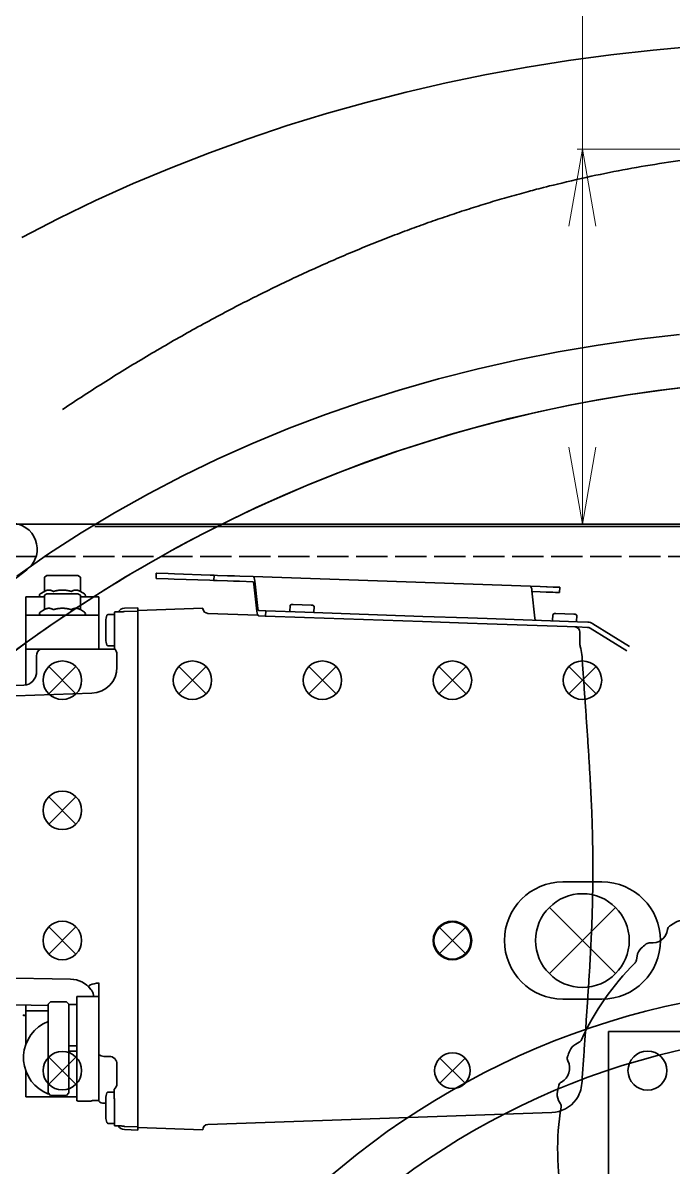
# Model space of a CAD drawing. Header units: millimetres. Extents: x 120 to 10915, y 515 to 8014.
# Drawn here: x 7934.8 to 8184.9, y 4922.9 to 5362.6 of the extents above; entities that cross this region are included whole.
import ezdxf

# ---------------------------------------------------------------- set-up
doc = ezdxf.new("R2010")
doc.units = ezdxf.units.MM
doc.linetypes.add('DASHED', pattern=[15, 12, -3])
doc.layers.get('0').update_dxf_attribs({"lineweight": 13})
for name, color, linetype, lineweight in [('201_Dimensions', 7, 'Continuous', 13), ('203_Chassis_left_side_view', 7, 'Continuous', 13), ('204_Chassis_mid_side_view', 7, 'Continuous', 13), ('211_Frame_holes_left_side_view', 7, 'Continuous', 13), ('212_Frame_holes_right_side_view', 7, 'Continuous', 13)]:
    doc.layers.add(name, color=color, linetype=linetype, lineweight=lineweight)

# ---------------------------------------------------------------- blocks, each defined once
blk = doc.blocks.new('2854281')
at = {"layer": '203_Chassis_left_side_view', "color": 3, "lineweight": 35}
for radius in [302.37, 284.75]:
    blk.add_circle((8250, 790), radius, dxfattribs=at)
for start, end in [(292.2753, 247.7247), (64.0601, 115.9399)]:
    blk.add_arc((8250, 790), 536, start, end, dxfattribs=at)
at = {"layer": '203_Chassis_left_side_view', "color": 3, "linetype": 'DASHED', "lineweight": 35}
blk.add_arc((8250, 790), 536, 115.9399, 161.2829, dxfattribs=at)
blk = doc.blocks.new('2906645')
at = {"layer": '203_Chassis_left_side_view', "color": 3, "lineweight": 35}
for p, q in [((8226.933147, 1130.045889), (8227.9829, 1131.136726)), ((8250.549091, 1131.569844), (8251.639929, 1130.520091)), ((8250.549091, 1131.569844), (8251.639929, 1130.520091)), ((8189.001743, 1117.638495), (8190.501279, 1117.43041)), ((8189.001743, 1117.638495), (8190.501279, 1117.43041)), ((8288.529093, 1119.312018), (8290.01954, 1119.577491)), ((8170.791841, 1102.52444), (8170.999926, 1104.023975)), ((8308.530518, 1106.663768), (8308.795991, 1105.173322)), ((8308.530518, 1106.663768), (8308.795991, 1105.173322)), ((8332.051933, 1074.422833), (8333.413769, 1073.761539)), ((8147.397656, 1070.191067), (8148.733114, 1070.90413)), ((8147.397656, 1070.191067), (8148.733114, 1070.90413)), ((8340.798914, 1052.433618), (8340.13762, 1051.071782)), ((8340.798914, 1052.433618), (8340.13762, 1051.071782)), ((8141.549414, 1047.260011), (8140.836351, 1048.595469)), ((8340.877289, 1012.524613), (8341.590335, 1011.189146)), ((8141.628304, 1007.351007), (8142.289581, 1008.712852)), ((8141.628304, 1007.351007), (8142.289581, 1008.712852)), ((8335.02875, 989.593633), (8333.693283, 988.880587)), ((8335.02875, 989.593633), (8333.693283, 988.880587)), ((8150.37557, 985.361906), (8149.013725, 986.023182)), ((8173.895417, 953.123014), (8173.629963, 954.613464)), ((8173.895417, 953.123014), (8173.629963, 954.613464)), ((8311.634148, 957.260563), (8311.426043, 955.76103)), ((8293.42405, 942.146742), (8291.924517, 942.354847)), ((8293.42405, 942.146742), (8291.924517, 942.354847)), ((8193.896679, 940.474506), (8192.406229, 940.209052)), ((8231.876522, 928.216189), (8230.785698, 929.265956)), ((8231.876522, 928.216189), (8230.785698, 929.265956)), ((8255.492486, 929.739839), (8254.442719, 928.649015))]:
    blk.add_line(p, q, dxfattribs=at)
for centre, radius, start, end in [((8225.492056, 1131.432704), 2, 278.801129, 316.099554), ((8231.585629, 1127.669689), 5, 95.623563, 136.099554), ((8231.585629, 1127.669689), 5, 95.623563, 136.099554), ((8241.213352, 1029.892548), 103.25, 94.301652, 95.623558), ((8241.213352, 1029.892548), 103.25, 94.301652, 95.623558), ((8233.61884, 1130.857308), 2, 91.099554, 94.301652), ((8233.618844, 1130.857323), 2, 91.099554, 94.301652), ((8233.618844, 1130.857323), 2, 46.111967, 91.099554), ((8239.164855, 1136.622891), 6, 226.111967, 316.087142), ((8239.164855, 1136.622891), 6, 226.111967, 316.087142), ((8244.928019, 1131.074383), 2, 91.099554, 136.087142), ((8244.928015, 1131.074368), 2, 87.897457, 91.099554), ((8244.928019, 1131.074383), 2, 87.897457, 91.099554), ((8241.213352, 1029.892548), 103.25, 86.575551, 87.897457), ((8241.213352, 1029.892548), 103.25, 86.575551, 87.897457), ((8247.082054, 1127.967115), 5, 46.099554, 86.575551), ((8247.082054, 1127.967115), 5, 46.099554, 86.575551), ((8253.026743, 1131.961183), 2, 226.099554, 263.39798), ((8253.026743, 1131.961183), 2, 226.099554, 263.39798), ((8241.213352, 1029.892548), 100.75, 62.801129, 83.39798), ((8241.213352, 1029.892548), 100.75, 62.801129, 83.39798), ((8241.213613, 1029.89256), 100.75, 98.801277, 119.398128), ((8241.213613, 1029.89256), 100.75, 98.801277, 119.398128), ((8241.213613, 1029.89256), 103.25, 122.575699, 123.897605), ((8241.213613, 1029.89256), 103.25, 122.575699, 123.897605), ((8188.314495, 1112.685952), 5, 82.099702, 122.575699), ((8188.314495, 1112.685952), 5, 82.099702, 122.575699), ((8190.776178, 1119.411427), 2, 262.099702, 299.398128), ((8190.776178, 1119.411427), 2, 262.099702, 299.398128), ((8288.17838, 1121.281028), 2, 242.800981, 280.099406), ((8290.896322, 1114.654966), 5, 59.623414, 100.099406), ((8290.896322, 1114.654966), 5, 59.623414, 100.099406), ((8241.213133, 1029.892691), 103.25, 58.301504, 59.62341), ((8241.213133, 1029.892691), 103.25, 58.301504, 59.62341), ((8294.414864, 1116.038703), 2, 55.099406, 58.301504), ((8294.414876, 1116.038713), 2, 55.099406, 58.301504), ((8294.414876, 1116.038713), 2, 10.111819, 55.099406), ((8176.821603, 1115.034979), 6, 262.112115, 352.08729), ((8176.821603, 1115.034979), 6, 262.112115, 352.08729), ((8184.745435, 1113.933664), 2, 127.099702, 172.08729), ((8184.745435, 1113.933664), 2, 123.897605, 127.099702), ((8184.74544, 1113.93365), 2, 123.897605, 127.099702), ((8302.290612, 1117.443271), 6, 190.111819, 280.086994), ((8302.290612, 1117.443271), 6, 190.111819, 280.086994), ((8241.213613, 1029.89256), 103.25, 130.3018, 131.623706), ((8241.213613, 1029.89256), 103.25, 130.3018, 131.623706), ((8175.723722, 1107.110671), 2, 127.099702, 130.3018), ((8175.723728, 1107.110656), 2, 127.099702, 130.3018), ((8175.723722, 1107.110671), 2, 82.112115, 127.099702), ((8303.691758, 1109.566927), 2, 55.099406, 100.086994), ((8303.691746, 1109.566918), 2, 51.897309, 55.099406), ((8303.691758, 1109.566927), 2, 51.897309, 55.099406), ((8241.213133, 1029.892691), 103.25, 50.575403, 51.897309), ((8241.213133, 1029.892691), 103.25, 50.575403, 51.897309), ((8303.607993, 1105.786985), 5, 10.099406, 50.575403), ((8303.607993, 1105.786985), 5, 10.099406, 50.575403), ((8175.95247, 1103.336727), 5, 131.623711, 172.099702), ((8175.95247, 1103.336727), 5, 131.623711, 172.099702), ((8310.765001, 1105.524035), 2, 190.099406, 227.397831), ((8310.765001, 1105.524035), 2, 190.099406, 227.397831), ((8241.213133, 1029.892691), 100.75, 26.800981, 47.397831), ((8241.213133, 1029.892691), 100.75, 26.800981, 47.397831), ((8241.213818, 1029.892724), 100.75, 134.801425, 155.398276), ((8241.213818, 1029.892724), 100.75, 134.801425, 155.398276), ((8168.810823, 1102.799339), 2, 314.801277, 352.099702), ((8332.92556, 1076.221937), 2, 206.800833, 244.099258), ((8331.229702, 1069.263778), 5, 23.623266, 64.099258), ((8331.229702, 1069.263778), 5, 23.623266, 64.099258), ((8149.752704, 1065.780426), 5, 118.099851, 158.575847), ((8149.752704, 1065.780426), 5, 118.099851, 158.575847), ((8147.791095, 1072.668387), 2, 298.099851, 335.398276), ((8147.791095, 1072.668387), 2, 298.099851, 335.398276), ((8241.21304, 1029.892936), 103.25, 22.301356, 23.623262), ((8241.21304, 1029.892936), 103.25, 22.301356, 23.623262), ((8334.889615, 1068.315089), 2, 334.111671, 19.099258), ((8334.8896, 1068.315089), 2, 19.099258, 22.301356), ((8334.889615, 1068.315089), 2, 19.099258, 22.301356), ((8146.13189, 1064.691997), 2, 163.099851, 208.087438), ((8146.13189, 1064.691997), 2, 159.897753, 163.099851), ((8146.131903, 1064.691988), 2, 159.897753, 163.099851), ((8241.213818, 1029.892724), 103.25, 158.575847, 159.897753), ((8241.213818, 1029.892724), 103.25, 158.575847, 159.897753), ((8342.086789, 1064.822141), 6, 154.111671, 244.086846), ((8342.086789, 1064.822141), 6, 154.111671, 244.086846), ((8139.074049, 1060.925449), 6, 298.112263, 28.087438), ((8139.074049, 1060.925449), 6, 298.112263, 28.087438), ((8142.843654, 1053.869241), 2, 118.112263, 163.099851), ((8338.590723, 1057.626481), 2, 19.099258, 64.086846), ((8338.590707, 1057.626481), 2, 15.89716, 19.099258), ((8338.590723, 1057.626481), 2, 15.89716, 19.099258), ((8241.21304, 1029.892936), 103.25, 14.575255, 15.89716), ((8241.21304, 1029.892936), 103.25, 14.575255, 15.89716), ((8336.301154, 1054.617685), 5, 334.099258, 14.575255), ((8336.301154, 1054.617685), 5, 334.099258, 14.575255), ((8145.246991, 1050.950517), 5, 167.623859, 208.099851), ((8145.246991, 1050.950517), 5, 167.623859, 208.099851), ((8241.213818, 1029.892724), 103.25, 166.301948, 167.623854), ((8241.213818, 1029.892724), 103.25, 166.301948, 167.623854), ((8142.843654, 1053.869241), 2, 163.099851, 166.301948), ((8142.843667, 1053.869232), 2, 163.099851, 166.301948), ((8341.936725, 1050.198155), 2, 154.099258, 191.397683), ((8341.936725, 1050.198155), 2, 154.099258, 191.397683), ((8139.785158, 1046.317992), 2, 350.801425, 28.099851), ((8241.21304, 1029.892936), 100.75, 350.800833, 11.397683), ((8241.21304, 1029.892936), 100.75, 350.800833, 11.397683), ((8241.213887, 1029.892976), 100.75, 170.801573, 191.398424), ((8241.213887, 1029.892976), 100.75, 170.801573, 191.398424), ((8342.641557, 1013.466609), 2, 170.800685, 208.09911), ((8337.179664, 1008.834155), 5, 347.623118, 28.09911), ((8337.179664, 1008.834155), 5, 347.623118, 28.09911), ((8146.126093, 1005.166998), 5, 154.099999, 194.575995), ((8146.126093, 1005.166998), 5, 154.099999, 194.575995), ((8140.490465, 1009.586455), 2, 334.099999, 11.398424), ((8140.490465, 1009.586455), 2, 334.099999, 11.398424), ((8241.21311, 1029.893189), 103.25, 346.301208, 347.623114), ((8241.21311, 1029.893189), 103.25, 346.301208, 347.623114), ((8241.213887, 1029.892976), 103.25, 194.575995, 195.897901), ((8241.213887, 1029.892976), 103.25, 194.575995, 195.897901), ((8343.352478, 998.859143), 6, 118.111523, 208.086697), ((8343.352478, 998.859143), 6, 118.111523, 208.086697), ((8339.582963, 1005.9154), 2, 298.111523, 343.09911), ((8339.582951, 1005.915409), 2, 343.09911, 346.301208), ((8339.582963, 1005.9154), 2, 343.09911, 346.301208), ((8143.836563, 1002.158173), 2, 195.897901, 199.099999), ((8143.836579, 1002.158174), 2, 195.897901, 199.099999), ((8143.836563, 1002.158173), 2, 199.099999, 244.087586), ((8140.34059, 994.962468), 6, 334.112411, 64.087586), ((8140.34059, 994.962468), 6, 334.112411, 64.087586), ((8241.21311, 1029.893189), 103.25, 338.575106, 339.897012), ((8241.21311, 1029.893189), 103.25, 338.575106, 339.897012), ((8336.294588, 995.092687), 2, 343.09911, 28.086697), ((8336.294575, 995.092695), 2, 339.897012, 343.09911), ((8336.294588, 995.092687), 2, 339.897012, 343.09911), ((8147.537809, 991.469613), 2, 154.112411, 199.099999), ((8147.537809, 991.469613), 2, 199.099999, 202.302096), ((8147.537824, 991.469613), 2, 199.099999, 202.302096), ((8241.213887, 1029.892976), 103.25, 202.302096, 203.624002), ((8241.213887, 1029.892976), 103.25, 202.302096, 203.624002), ((8332.673759, 994.004304), 5, 298.09911, 338.575106), ((8332.673759, 994.004304), 5, 298.09911, 338.575106), ((8151.197735, 990.520971), 5, 203.624007, 244.099999), ((8151.197735, 990.520971), 5, 203.624007, 244.099999), ((8149.501966, 983.56279), 2, 26.801573, 64.099999), ((8241.21311, 1029.893189), 100.75, 314.800685, 335.397535), ((8241.21311, 1029.893189), 100.75, 314.800685, 335.397535), ((8334.63528, 987.116319), 2, 118.09911, 155.397535), ((8334.63528, 987.116319), 2, 118.09911, 155.397535), ((8241.213794, 1029.893221), 100.75, 206.800241, 227.397091), ((8241.213794, 1029.893221), 100.75, 206.800241, 227.397091), ((8313.615162, 956.985638), 2, 134.800537, 172.098962), ((8171.660949, 954.262777), 2, 10.098666, 47.397091), ((8171.660949, 954.262777), 2, 10.098666, 47.397091), ((8306.473508, 956.448342), 5, 311.62297, 352.098962), ((8306.473508, 956.448342), 5, 311.62297, 352.098962), ((8178.817953, 953.999733), 5, 190.098666, 230.574662), ((8178.817953, 953.999733), 5, 190.098666, 230.574662), ((8241.213794, 1029.893221), 103.25, 230.574662, 231.896568), ((8241.213794, 1029.893221), 103.25, 230.574662, 231.896568), ((8305.604224, 944.750102), 6, 82.111375, 172.086549), ((8305.604224, 944.750102), 6, 82.111375, 172.086549), ((8306.702207, 952.674396), 2, 262.111375, 307.098962), ((8306.702202, 952.67441), 2, 307.098962, 310.30106), ((8306.702207, 952.674396), 2, 307.098962, 310.30106), ((8241.213314, 1029.893353), 103.25, 310.30106, 311.622966), ((8241.213314, 1029.893353), 103.25, 310.30106, 311.622966), ((8178.73414, 950.219792), 2, 231.896568, 235.098666), ((8178.734152, 950.219802), 2, 231.896568, 235.098666), ((8178.73414, 950.219792), 2, 235.098666, 280.086253), ((8180.135184, 942.343431), 6, 10.111079, 100.086253), ((8180.135184, 942.343431), 6, 10.111079, 100.086253), ((8297.680407, 945.851518), 2, 307.098962, 352.086549), ((8188.010938, 943.747887), 2, 190.111079, 235.098666), ((8188.010938, 943.747887), 2, 235.098666, 238.300764), ((8188.01095, 943.747897), 2, 235.098666, 238.300764), ((8241.213794, 1029.893221), 103.25, 238.300764, 239.62267), ((8241.213794, 1029.893221), 103.25, 238.300764, 239.62267), ((8191.52951, 945.131589), 5, 239.622674, 280.098666), ((8191.52951, 945.131589), 5, 239.622674, 280.098666), ((8241.213314, 1029.893353), 100.75, 278.800537, 299.397387), ((8241.213314, 1029.893353), 100.75, 278.800537, 299.397387), ((8291.649592, 940.373833), 2, 82.098962, 119.397387), ((8291.649592, 940.373833), 2, 82.098962, 119.397387), ((8294.111363, 947.099277), 5, 262.098962, 302.574958), ((8294.111363, 947.099277), 5, 262.098962, 302.574958), ((8241.213314, 1029.893353), 103.25, 302.574958, 303.896864), ((8241.213314, 1029.893353), 103.25, 302.574958, 303.896864), ((8297.680401, 945.851533), 2, 303.896864, 307.098962), ((8297.680407, 945.851518), 2, 303.896864, 307.098962), ((8194.247366, 938.505491), 2, 62.800241, 100.098666), ((8241.213576, 1029.893365), 100.75, 242.800389, 263.397239), ((8241.213576, 1029.893365), 100.75, 242.800389, 263.397239), ((8229.398865, 927.824882), 2, 46.098814, 83.397239), ((8229.398865, 927.824882), 2, 46.098814, 83.397239), ((8235.343606, 931.818873), 5, 226.098814, 266.57481), ((8235.343606, 931.818873), 5, 226.098814, 266.57481), ((8243.260693, 923.162995), 6, 46.111227, 136.086401), ((8243.260693, 923.162995), 6, 46.111227, 136.086401), ((8250.840035, 932.116099), 5, 275.622822, 316.098814), ((8250.840035, 932.116099), 5, 275.622822, 316.098814), ((8256.933559, 928.353005), 2, 98.800389, 136.098814), ((8241.213576, 1029.893365), 103.25, 266.57481, 267.896716), ((8241.213576, 1029.893365), 103.25, 266.57481, 267.896716), ((8237.497601, 928.711578), 2, 267.896716, 271.098814), ((8237.497605, 928.711593), 2, 267.896716, 271.098814), ((8237.497601, 928.711578), 2, 271.098814, 316.086401), ((8248.806778, 928.928491), 2, 226.111227, 271.098814), ((8248.806778, 928.928491), 2, 271.098814, 274.300912), ((8248.806782, 928.928506), 2, 271.098814, 274.300912), ((8241.213576, 1029.893365), 103.25, 274.300912, 275.622818), ((8241.213576, 1029.893365), 103.25, 274.300912, 275.622818)]:
    blk.add_arc(centre, radius, start, end, dxfattribs=at)
blk = doc.blocks.new('2908045')
at = {"layer": '204_Chassis_mid_side_view', "color": 3, "lineweight": 35}
for p, q in [((7944, 1250.2), (7943.07, 1249.66)), ((7943.07, 1244.12), (7943.07, 1249.66)), ((7944, 1250.2), (7944.8, 1250.2)), ((7944.8, 1250.2), (7950, 1250.2)), ((7950, 1250.2), (7955.2, 1250.2)), ((7955.2, 1250.2), (7955.27, 1250.2)), ((7955.2, 1250.2), (7955.27, 1250.2)), ((7955.27, 1250.2), (7956, 1250.2)), ((7956, 1250.2), (7956.93, 1249.66)), ((7956.93, 1244.12), (7956.93, 1249.66)), ((7986.03, 1249.14), (7986.1, 1251.13)), ((7986.03, 1249.14), (7986.07, 1249.13)), ((7986.07, 1249.13), (7990.64, 1248.97)), ((7986.14, 1251.13), (7986.1, 1251.13)), ((7986.14, 1251.13), (7990.71, 1250.97)), ((7993.01, 1248.89), (7990.64, 1248.97)), ((7993.08, 1250.89), (7990.71, 1250.97)), ((7993.01, 1248.89), (8006.7, 1248.41)), ((7993.08, 1250.89), (8006.77, 1250.41)), ((8008.35, 1250.36), (8006.77, 1250.41)), ((8008.28, 1248.36), (8008.35, 1250.36)), ((8009.64, 1250.31), (8008.35, 1250.36)), ((8009.64, 1250.31), (8013.55, 1250.18)), ((8015.92, 1250.09), (8013.55, 1250.18)), ((8015.92, 1250.09), (8016.13, 1250.09)), ((8018.22, 1250.01), (8016.13, 1250.09)), ((8023.41, 1249.83), (8018.22, 1250.01)), ((8023.43, 1249.83), (8023.41, 1249.83)), ((8023.41, 1249.83), (8129.96, 1246.11)), ((8008.28, 1248.36), (8006.7, 1248.41)), ((8009.57, 1248.31), (8008.13, 1248.36)), ((8009.57, 1248.31), (8013.48, 1248.18)), ((8015.85, 1248.09), (8013.48, 1248.18)), ((8016.06, 1248.09), (8015.85, 1248.09)), ((8018.15, 1248.01), (8016.06, 1248.09)), ((8018.15, 1248.01), (8023.34, 1247.83)), ((8023.36, 1247.83), (8023.34, 1247.83)), ((8024.81, 1236.48), (8023.65, 1246.97)), ((8025.19, 1237.61), (8024.03, 1248.1)), ((8133.79, 1245.98), (8129.96, 1246.11)), ((8131.74, 1233.89), (8130.58, 1244.38)), ((8136.16, 1245.89), (8133.79, 1245.98)), ((8136.37, 1245.89), (8136.16, 1245.89)), ((8138.74, 1245.8), (8136.37, 1245.89)), ((8139.72, 1245.77), (8138.74, 1245.8)), ((8141.3, 1245.71), (8139.72, 1245.77)), ((8141.23, 1243.72), (8141.3, 1245.71)), ((7936, 1242), (7943.07, 1242)), ((7936, 1242), (7936, 1240.83)), ((7936, 1240.83), (7936, 1235)), ((7943.07, 1244.12), (7941.47, 1243.2)), ((7944, 1243.2), (7943.07, 1242.66)), ((7943.07, 1237.12), (7943.07, 1242.66)), ((7944, 1243.2), (7944.8, 1243.2)), ((7944.8, 1243.2), (7950, 1243.2)), ((7950, 1243.2), (7955.2, 1243.2)), ((7955.2, 1243.2), (7955.27, 1243.2)), ((7955.2, 1243.2), (7955.27, 1243.2)), ((7955.27, 1243.2), (7956, 1243.2)), ((7956, 1243.2), (7956.93, 1242.66)), ((7956.93, 1244.12), (7958.53, 1243.2)), ((7956.93, 1237.12), (7956.93, 1242.66)), ((7956.93, 1242), (7964, 1242)), ((7964, 1242), (7964, 1240.83)), ((7964, 1240.83), (7964, 1235)), ((8130.62, 1244.09), (8133.72, 1243.98)), ((8133.72, 1243.98), (8136.09, 1243.9)), ((8136.09, 1243.9), (8136.3, 1243.89)), ((8138.67, 1243.81), (8136.3, 1243.89)), ((8138.67, 1243.81), (8139.65, 1243.77)), ((8139.65, 1243.77), (8141.23, 1243.72)), ((7943.07, 1237.12), (7941.47, 1236.2)), ((7956.93, 1237.12), (7958.53, 1236.2)), ((7970, 1229.25), (7970, 1236.19)), ((7972.66, 1236.25), (7970.5, 1236.25)), ((7973.9, 1237.65), (7979, 1237.83)), ((7973.9, 1236.4), (7979, 1236.58)), ((7979, 1237.83), (7979, 1236.58)), ((7979, 1236.83), (8004, 1237.7)), ((7979, 1236.58), (7979, 1236.38)), ((7979, 1236.38), (7979, 1231.91)), ((8004, 1237.42), (8004, 1237.7)), ((8025.14, 1235.03), (8005.93, 1235.7)), ((8025.5, 1236.75), (8028.08, 1236.66)), ((8028.19, 1236.66), (8028.08, 1236.66)), ((8028.12, 1234.66), (8028.19, 1236.66)), ((8043.18, 1236.13), (8028.19, 1236.66)), ((8037.45, 1236.33), (8037.54, 1238.82)), ((8038.17, 1239.16), (8037.54, 1238.82)), ((8038.7, 1239.14), (8038.17, 1239.16)), ((8042.17, 1239.02), (8038.7, 1239.14)), ((8045.63, 1238.9), (8042.17, 1239.02)), ((8043.18, 1236.13), (8088.6, 1234.55)), ((8045.67, 1238.9), (8045.63, 1238.9)), ((8045.67, 1238.9), (8045.63, 1238.9)), ((8046.16, 1238.88), (8045.67, 1238.9)), ((8046.16, 1238.88), (8046.77, 1238.5)), ((8046.68, 1236.01), (8046.77, 1238.5)), ((8139.22, 1235.63), (8138.59, 1235.3)), ((8139.76, 1235.61), (8139.22, 1235.63)), ((8143.22, 1235.49), (8139.76, 1235.61)), ((8146.68, 1235.37), (8143.22, 1235.49)), ((7936, 1235), (7964, 1235)), ((7936, 1235), (7936, 1233)), ((7936, 1233), (7936, 1224)), ((7964, 1235), (7964, 1233)), ((7964, 1233), (7964, 1224)), ((7966.65, 1232.81), (7966.65, 1227.54)), ((7967.59, 1235.25), (7970, 1235.25)), ((7970, 1226.37), (7970, 1235.25)), ((7979, 1216.89), (7979, 1231.91)), ((8028.01, 1234.66), (8025.43, 1234.75)), ((8028.12, 1234.66), (8028.01, 1234.66)), ((8043.11, 1234.13), (8028.12, 1234.66)), ((8043.11, 1234.13), (8088.54, 1232.55)), ((8105.85, 1231.94), (8088.54, 1232.55)), ((8105.91, 1233.94), (8088.6, 1234.55)), ((8105.85, 1231.94), (8113.35, 1231.68)), ((8105.91, 1233.94), (8113.42, 1233.68)), ((8113.35, 1231.68), (8147.97, 1230.47)), ((8148.04, 1232.47), (8113.42, 1233.68)), ((8138.5, 1232.8), (8138.59, 1235.3)), ((8146.73, 1235.37), (8146.68, 1235.37)), ((8146.73, 1235.37), (8146.68, 1235.37)), ((8147.22, 1235.35), (8146.73, 1235.37)), ((8147.22, 1235.35), (8147.82, 1234.97)), ((8147.73, 1232.48), (8147.82, 1234.97)), ((8148.04, 1232.47), (8152.04, 1232.33)), ((8154.02, 1231.73), (8168.07, 1222.95)), ((7966.65, 1227.54), (7966.65, 1225.69)), ((7970, 1227.33), (7970, 1229.25)), ((7970, 1225.98), (7970, 1227.33)), ((8151.97, 1230.33), (8147.97, 1230.47)), ((8149.05, 1223.63), (8149.05, 1228.5)), ((8152.96, 1230.03), (8167.01, 1221.25)), ((7936, 1224), (7936, 1222)), ((7964, 1224), (7964, 1222)), ((7967.59, 1223.25), (7970, 1223.25)), ((7967.59, 1223.25), (7970, 1223.25)), ((7970, 1223.25), (7970, 1226.37)), ((7970, 1224.48), (7970, 1225.98)), ((7970, 1222.16), (7970, 1224.48)), ((7936, 1222), (7936, 1208.21)), ((7936, 1222), (7950.48, 1222)), ((7940, 1219.35), (7940, 1212.25)), ((7941.59, 1222), (7948.64, 1222)), ((7948.64, 1222), (7966.24, 1222)), ((7966.24, 1222), (7970, 1222)), ((7970, 1222.16), (7970, 1222)), ((7971, 1220.08), (7971, 1215.74)), ((7971, 1215.74), (7971, 1214.85)), ((7979, 1216.89), (7979, 1215.55)), ((7979, 1206.54), (7979, 1215.55)), ((7890.86, 1206.56), (7935.17, 1208.11)), ((7890.86, 1202.56), (7961.35, 1205.03)), ((7979, 1068.46), (7979, 1206.54)), ((7953.18, 1095.13), (7890.93, 1096.23)), ((7960.93, 1091.23), (7961.19, 1090.89)), ((7964, 1084.76), (7964, 1093.68)), ((7890.93, 1085.97), (7944.5, 1085.03)), ((7944.5, 1085.58), (7945.42, 1086.5)), ((7951.58, 1086.5), (7945.42, 1086.5)), ((7952.5, 1085.58), (7951.58, 1086.5)), ((7955.5, 1083.01), (7955.5, 1088.5)), ((7960.52, 1088.51), (7956.48, 1088.51)), ((7964, 1088.45), (7961.5, 1088.45)), ((7962.05, 1088.51), (7962.05, 1088.45)), ((7964, 1088.45), (7964, 1083.83)), ((7936, 1085.18), (7936, 1081.8)), ((7936, 1085.18), (7936, 1083)), ((7936, 1083), (7936, 1079)), ((7936, 1083), (7944.5, 1083)), ((7944.5, 1077.51), (7944.5, 1085.58)), ((7952.5, 1085.58), (7952.5, 1077.51)), ((7955.5, 1085.43), (7952.5, 1085.43)), ((7955.5, 1072.01), (7955.5, 1083.01)), ((7964, 1072.78), (7964, 1084.76)), ((7936, 1070.24), (7936, 1079)), ((7944.5, 1069.42), (7944.5, 1077.51)), ((7952.5, 1077.51), (7952.5, 1069.42)), ((7964, 1077.05), (7964, 1073.27)), ((7964, 1066.26), (7964, 1072.78)), ((7944.5, 1067.3), (7944.5, 1069.42)), ((7955.5, 1069.57), (7952.5, 1069.57)), ((7952.5, 1069.42), (7952.5, 1067.58)), ((7955.5, 1066.5), (7955.5, 1072.01)), ((7979, 1059.45), (7979, 1068.46)), ((7944.5, 1059.85), (7944.5, 1067.58)), ((7952.5, 1067.58), (7952.5, 1059.85)), ((7955.5, 1067.43), (7952.5, 1067.43)), ((7955.5, 1065.41), (7955.5, 1066.5)), ((7955.5, 1054.42), (7955.5, 1065.41)), ((7964, 1067.03), (7964, 1066.55)), ((7964, 1059.5), (7964, 1066.55)), ((7964, 1066.26), (7964, 1059.97)), ((7968, 1065.5), (7966, 1065.5)), ((7936, 1052), (7936, 1059.76)), ((7944.5, 1051.43), (7944.5, 1059.85)), ((7952.5, 1059.85), (7952.5, 1051.43)), ((7964, 1059.97), (7964, 1048.56)), ((7971, 1062.5), (7971, 1055.08)), ((7964, 1052.9), (7964, 1059.5)), ((7979, 1058.11), (7979, 1059.45)), ((7979, 1058.11), (7979, 1043.09)), ((7936, 1052), (7936, 1050)), ((7944.5, 1051.42), (7944.5, 1051.43)), ((7944.5, 1051.42), (7945.42, 1050.5)), ((7952.5, 1051.42), (7951.58, 1050.5)), ((7952.5, 1051.43), (7952.5, 1051.42)), ((7955.5, 1048.51), (7955.5, 1054.42)), ((7964, 1048.26), (7964, 1052.9)), ((7967.59, 1051.75), (7969.89, 1051.75)), ((7969.89, 1052.75), (7969.89, 1050.46)), ((7936, 1050), (7955.5, 1050)), ((7945.42, 1050.5), (7945.42, 1050.51)), ((7951.58, 1050.5), (7945.42, 1050.5)), ((7951.58, 1050.51), (7951.58, 1050.5)), ((7955.5, 1048.5), (7955.5, 1048.51)), ((7955.5, 1048.5), (7955.51, 1048.49)), ((7960.52, 1048.24), (7956.48, 1048.24)), ((7961.5, 1048.5), (7961.49, 1048.49)), ((7964, 1048.55), (7961.5, 1048.55)), ((7961.5, 1048.51), (7961.5, 1048.5)), ((7964, 1048.56), (7964, 1048.55)), ((7966.65, 1047.5), (7966, 1047.5)), ((7966.65, 1049.31), (7966.65, 1044.04)), ((7970, 1044.7), (7970, 1049.04)), ((7970, 1049.02), (7970, 1047.67)), ((7970, 1045.75), (7970, 1047.67)), ((7966.65, 1044.04), (7966.65, 1042.19)), ((7970, 1038.81), (7970, 1045.75)), ((7979, 1043.09), (7979, 1038.62)), ((8138.22, 1043.92), (8005.93, 1039.3)), ((7967.59, 1039.75), (7970, 1039.75)), ((7967.59, 1039.75), (7970, 1039.75)), ((7970, 1039.75), (7970, 1039.99)), ((7971.46, 1038.75), (7970.5, 1038.75)), ((7972.66, 1038.75), (7970.5, 1038.75)), ((7973.9, 1038.6), (7979, 1038.42)), ((7979, 1038.42), (7979, 1038.62)), ((7979, 1037.17), (7979, 1038.42)), ((7979, 1038.17), (8004, 1037.3)), ((7973.9, 1037.35), (7979, 1037.17))]:
    blk.add_line(p, q, dxfattribs=at)
for centre, radius, start, end in [((7941.79, 1242.64), 0.643, 120, 270), ((7958.21, 1242.64), 0.643, 270, 60), ((7941.79, 1235.64), 0.643, 120, 270), ((7958.21, 1235.64), 0.643, 270, 60), ((7970.5, 1234.25), 2, 89.9995, 104.4786), ((7974, 1234.65), 3, 92.0007, 147.8059), ((7972.66, 1239.25), 3, 270.0001, 282.9118), ((7974, 1233.4), 3, 92, 102.9118), ((8006, 1237.7), 2, 188.0831, 267.9854), ((7971.68, 1232.8), 5.03, 154.5184, 179.9051), ((7971.68, 1232.8), 5.03, 154.5184, 179.9051), ((7967.59, 1234.75), 0.5, 90, 154.4403), ((7967.59, 1234.75), 0.5, 90, 154.4403), ((8151.9, 1228.33), 4, 58, 88), ((8147.04, 1228.5), 2, 0, 87.1761), ((8151.9, 1228.33), 2, 58, 88), ((7971.68, 1225.7), 5.03, 180.0949, 205.4817), ((7971.68, 1225.7), 5.03, 180.0949, 205.4817), ((7967.59, 1223.75), 0.5, 205.5598, 270), ((7967.59, 1223.75), 0.5, 205.5598, 270), ((8151.05, 1223.63), 2, 180.0007, 198.9198), ((8137.8, 1219.09), 12, 3.9148, 18.9201), ((7943, 1219.35), 3, 117.9267, 180), ((7968, 1219.92), 3, 0, 48.1897), ((7961, 1215.02), 10, 272, 0), ((7935, 1213.11), 5, 272, 0), ((7953, 1085.13), 10, 37.5776, 88.9787), ((7960.84, 1092.51), 0.664, 187.9798, 211.6806), ((7957.93, 1088.32), 4.15, 32.6531, 38.1181), ((7958.07, 1088.43), 3.97, 1.1604, 32.5303), ((7956.35, 1039.95), 48.56, 89.8382, 90.9976), ((7960.65, 1039.96), 48.55, 89.0024, 90.1619), ((7935.36, 1081.8), 0.643, 210, 360), ((7950, 1065), 14.95, 111.5854, 241.3521), ((7969.17, 1065.4), 13.67, 175.4044, 179.9885), ((7966, 1068.5), 3, 228.1895, 270), ((7968, 1062.5), 3, 0, 90), ((7950, 1065), 14.95, 241.3521, 250.519), ((7971.68, 1049.3), 5.03, 154.5184, 179.9051), ((7967.59, 1051.25), 0.5, 90, 154.4403), ((7968, 1055.08), 3, 309.0398, 0), ((8137.8, 1055.91), 12, 324.5519, 356.0829), ((7955.54, 1048.51), 0.0406, 181.0444, 211.4336), ((7961.46, 1048.51), 0.0403, 328.4201, 359.0596), ((7966, 1050.5), 3, 228.1895, 270), ((7980.62, 1050.57), 10.73, 180.6196, 188.3116), ((8137.8, 1055.91), 12, 272.0001, 324.5517), ((7971.68, 1042.2), 5.03, 180.0949, 205.4817), ((7971.68, 1042.2), 5.03, 180.0949, 205.4817), ((7967.59, 1040.25), 0.5, 205.5598, 270), ((7967.59, 1040.25), 0.5, 205.5598, 270), ((7970.5, 1040.75), 2, 255.5233, 270), ((7970.5, 1040.75), 2, 255.5186, 270), ((7974, 1040.35), 3, 212.1926, 267.9994), ((7972.66, 1035.75), 3, 77.0883, 90), ((7974, 1041.6), 3, 257.0882, 268.0001), ((8006, 1037.3), 2, 92, 180)]:
    blk.add_arc(centre, radius, start, end, dxfattribs=at)
for centre, major_axis, ratio, start_param, end_param in [((8023.27, 1245.83), (0.14, 4), 0.207912, 5.323254, 6.254889), ((8023.27, 1245.83), (-0.07, -2), 0.207912, 2.181662, 3.084978), ((8129.82, 1242.11), (0.14, 4), 0.207912, 5.323254, 6.283185), ((8025.57, 1238.75), (-0.14, -4), 0.207912, 5.323254, 6.283185), ((8025.57, 1238.75), (0.07, 2), 0.207912, 2.181662, 3.141593), ((8132.12, 1235.03), (0.07, 2), 0.207912, 2.181662, 3.141593), ((7966.16, 1091.33), (7.28, 0.04), 0.33917, 1.870221, 2.405113)]:
    blk.add_ellipse(centre, major_axis=major_axis, ratio=ratio, start_param=start_param, end_param=end_param, dxfattribs=at)
for points, degree, knots in [([(7943.07, 1244.12), (7943.28, 1244.24), (7943.46, 1244.34), (7943.64, 1244.42), (7944.11, 1244.59), (7944.54, 1244.67), (7944.81, 1244.68), (7945.26, 1244.65), (7945.75, 1244.5), (7945.96, 1244.42), (7946.2, 1244.31), (7946.47, 1244.16), (7946.49, 1244.15), (7946.51, 1244.14), (7946.54, 1244.12)], 5, [0, 0, 0, 0, 0, 0, 25.566485, 25.566485, 25.566485, 70.682293, 70.682293, 70.682293, 102.335507, 102.335507, 102.335507, 105.030073, 105.030073, 105.030073, 105.030073, 105.030073, 105.030073]), ([(7946.54, 1244.12), (7946.94, 1244.24), (7947.32, 1244.34), (7947.68, 1244.42), (7948.62, 1244.59), (7949.47, 1244.67), (7950.01, 1244.68), (7950.92, 1244.65), (7951.89, 1244.5), (7952.31, 1244.42), (7952.8, 1244.31), (7953.34, 1244.16), (7953.38, 1244.15), (7953.42, 1244.14), (7953.46, 1244.12)], 5, [0, 0, 0, 0, 0, 0, 25.566485, 25.566485, 25.566485, 70.682293, 70.682293, 70.682293, 102.335507, 102.335507, 102.335507, 105.030073, 105.030073, 105.030073, 105.030073, 105.030073, 105.030073]), ([(7955.27, 1244.66), (7955.06, 1244.66), (7954.86, 1244.65), (7954.65, 1244.62), (7954.31, 1244.53), (7953.93, 1244.37), (7953.78, 1244.3), (7953.63, 1244.22), (7953.46, 1244.12)], 5, [0, 0, 0, 0, 0, 0, 34.127563, 34.127563, 34.127563, 54.867986, 54.867986, 54.867986, 54.867986, 54.867986, 54.867986]), ([(7955.27, 1244.66), (7955.47, 1244.65), (7955.67, 1244.63), (7955.88, 1244.58), (7956.2, 1244.48), (7956.55, 1244.32), (7956.67, 1244.27), (7956.8, 1244.2), (7956.93, 1244.12)], 5, [0, 0, 0, 0, 0, 0, 33.770712, 33.770712, 33.770712, 50.138458, 50.138458, 50.138458, 50.138458, 50.138458, 50.138458]), ([(7943.07, 1237.12), (7943.28, 1237.24), (7943.46, 1237.34), (7943.64, 1237.42), (7944.11, 1237.59), (7944.54, 1237.67), (7944.81, 1237.68), (7945.26, 1237.65), (7945.75, 1237.5), (7945.96, 1237.42), (7946.2, 1237.31), (7946.47, 1237.16), (7946.49, 1237.15), (7946.51, 1237.14), (7946.54, 1237.12)], 5, [0, 0, 0, 0, 0, 0, 25.566485, 25.566485, 25.566485, 70.682293, 70.682293, 70.682293, 102.335507, 102.335507, 102.335507, 105.030073, 105.030073, 105.030073, 105.030073, 105.030073, 105.030073]), ([(7946.54, 1237.12), (7946.94, 1237.24), (7947.32, 1237.34), (7947.68, 1237.42), (7948.62, 1237.59), (7949.47, 1237.67), (7950.01, 1237.68), (7950.92, 1237.65), (7951.89, 1237.5), (7952.32, 1237.42), (7952.8, 1237.31), (7953.34, 1237.16), (7953.38, 1237.15), (7953.42, 1237.14), (7953.46, 1237.12)], 5, [0, 0, 0, 0, 0, 0, 25.566485, 25.566485, 25.566485, 70.682293, 70.682293, 70.682293, 102.335507, 102.335507, 102.335507, 105.030073, 105.030073, 105.030073, 105.030073, 105.030073, 105.030073]), ([(7955.27, 1237.66), (7955.06, 1237.66), (7954.86, 1237.65), (7954.65, 1237.62), (7954.31, 1237.53), (7953.93, 1237.37), (7953.78, 1237.3), (7953.63, 1237.22), (7953.46, 1237.12)], 5, [0, 0, 0, 0, 0, 0, 34.127563, 34.127563, 34.127563, 54.867986, 54.867986, 54.867986, 54.867986, 54.867986, 54.867986]), ([(7955.27, 1237.66), (7955.47, 1237.65), (7955.67, 1237.63), (7955.88, 1237.58), (7956.2, 1237.48), (7956.55, 1237.32), (7956.67, 1237.27), (7956.8, 1237.2), (7956.93, 1237.12)], 5, [0, 0, 0, 0, 0, 0, 33.770712, 33.770712, 33.770712, 50.138458, 50.138458, 50.138458, 50.138458, 50.138458, 50.138458]), ([(8149.77, 1055.09), (8149.93, 1057.36), (8150.24, 1061.9), (8150.72, 1068.7), (8151.19, 1075.52), (8151.67, 1082.34), (8152.13, 1089.17), (8152.58, 1096.03), (8152.98, 1102.9), (8153.34, 1109.8), (8153.63, 1116.71), (8153.84, 1123.63), (8153.97, 1130.56), (8154.01, 1137.5), (8153.97, 1144.44), (8153.84, 1151.37), (8153.63, 1158.29), (8153.34, 1165.2), (8152.98, 1172.1), (8152.57, 1178.97), (8152.13, 1185.83), (8151.67, 1192.66), (8151.19, 1199.49), (8150.72, 1206.3), (8150.24, 1213.1), (8149.93, 1217.64), (8149.77, 1219.91)], 3, [0, 0, 0, 0, 6.817089, 13.639103, 20.467891, 27.305481, 34.153851, 41.021381, 47.910598, 54.816395, 61.73502, 68.662878, 75.596706, 82.53347, 89.470254, 96.404138, 103.332073, 110.250772, 117.156608, 124.045793, 130.913113, 137.761429, 144.598948, 151.427661, 158.249582, 165.066563, 165.066563, 165.066563, 165.066563]), ([(7960.18, 1092.42), (7960.18, 1092.45), (7960.18, 1092.48), (7960.18, 1092.5), (7960.19, 1092.55), (7960.21, 1092.6), (7960.22, 1092.62), (7960.26, 1092.68), (7960.32, 1092.74), (7960.38, 1092.78), (7960.48, 1092.84), (7960.61, 1092.89), (7960.65, 1092.92), (7960.7, 1092.94), (7960.76, 1092.96)], 5, [0, 0, 0, 0, 0, 0, 0.441752, 0.441752, 0.441752, 0.838082, 0.838082, 0.838082, 1.656401, 1.656401, 1.656401, 2.114467, 2.114467, 2.114467, 2.114467, 2.114467, 2.114467]), ([(7961.49, 1048.49), (7961.49, 1048.48), (7961.47, 1048.46), (7961.45, 1048.45), (7961.38, 1048.41), (7961.27, 1048.38), (7961.2, 1048.36), (7961.03, 1048.32), (7960.84, 1048.29), (7960.74, 1048.27), (7960.63, 1048.25), (7960.52, 1048.24)], 5, [0.671348, 0.671348, 0.671348, 0.671348, 0.671348, 0.671348, 3.022808, 3.022808, 3.022808, 6.230205, 6.230205, 6.230205, 9.118195, 9.118195, 9.118195, 9.118195, 9.118195, 9.118195])]:
    blk.add_open_spline(points, degree=degree, knots=knots, dxfattribs=at)
for points in [[(7960.27, 1092.16), (7960.38, 1091.98), (7960.51, 1091.79), (7960.64, 1091.61), (7960.78, 1091.42), (7960.93, 1091.23)], [(7955.51, 1048.49), (7955.53, 1048.44), (7955.63, 1048.4), (7955.81, 1048.35), (7956.08, 1048.3), (7956.48, 1048.24)]]:
    blk.add_open_spline(points, degree=5, dxfattribs=at)
blk = doc.blocks.new('2625420')
at = {"layer": '203_Chassis_left_side_view', "color": 3, "lineweight": 35}
for p, q in [((8160, 972.161483), (8160, 1075)), ((8160, 1075), (8225, 1075)), ((8225, 1075), (8290, 1075)), ((8290, 972.161483), (8290, 1075)), ((8225, 972.161483), (8160, 972.161483)), ((8169.284237, 960.807576), (8166.195681, 972.161484)), ((8290, 972.161483), (8225, 972.161483)), ((8280.715763, 960.807576), (8283.804319, 972.161484)), ((8169.318216, 960.682666), (8169.284237, 960.807576)), ((8280.681784, 960.682666), (8280.715763, 960.807576)), ((8225, 956.979445), (8174.147845, 956.979445)), ((8275.852155, 956.979445), (8225, 956.979445))]:
    blk.add_line(p, q, dxfattribs=at)
for centre in [(8175, 1060), (8200, 1060), (8250, 1060), (8275, 1060)]:
    blk.add_circle(centre, 7.5, dxfattribs=at)
for centre, start, end in [((8174.147845, 961.980384), 195.040088, 270), ((8275.852155, 961.980384), 270, 344.959912)]:
    blk.add_arc(centre, 5.000939, start, end, dxfattribs=at)
blk = doc.blocks.new('2838266')
at = {"layer": '203_Chassis_left_side_view', "color": 4, "linetype": 'DASHED', "lineweight": 35}
blk.add_line((8825, 1257.5), (7200, 1257.5), dxfattribs=at)
blk = doc.blocks.new('2774928')
at = {"layer": '203_Chassis_left_side_view', "color": 3, "lineweight": 35}
blk.add_lwpolyline([(7775.333496, 1240.999878), (7921.286133, 1240.999878), (7936.334473, 1252.397461), (7937.960449, 1253.945068), (7939.200195, 1255.816528), (7939.991211, 1257.917236), (7940.248535, 1259.393311), (7940.281738, 1260.908325), (7940.085938, 1262.410889), (7939.664551, 1263.866699), (7939.028809, 1265.242065), (7938.191895, 1266.505615), (7937.174316, 1267.628174), (7935.998047, 1268.584106), (7934.691406, 1269.351318), (7933.283691, 1269.912231), (7931.807129, 1270.254028), (7930.296387, 1270.368896), (7809.348145, 1270.36731), (7777.855469, 1240.999878)], dxfattribs=at)
blk = doc.blocks.new('2774063_1')
at = {"layer": '203_Chassis_left_side_view', "color": 3, "lineweight": 35}
blk.add_line((7962.5057, 1269.05948), (8538.873883, 1269.055266), dxfattribs=at)
for points in [[(8193.561523, 1453.612305), (8177.191406, 1452.15271), (8160.858887, 1450.318604), (8144.586426, 1448.109985), (8128.679199, 1445.581055), (8113.099609, 1442.732056), (8097.592285, 1439.52771), (8082.163574, 1435.964844), (8066.822754, 1432.04126), (8051.579102, 1427.754761), (8036.442383, 1423.103027), (8021.42334, 1418.083862), (8006.533203, 1412.695435), (7991.781738, 1406.936279), (7977.181152, 1400.80481), (7962.743164, 1394.300049), (7948.479492, 1387.421387), (7934.401367, 1380.168335)], [(7932.46875, 1250), (7944.722168, 1258.536011), (7957.252441, 1266.659668), (7970.040039, 1274.371704), (7983.066406, 1281.673584), (7996.313965, 1288.56665), (8009.765625, 1295.052856), (8023.404785, 1301.134644), (8037.21582, 1306.814575), (8051.18457, 1312.095825), (8065.296875, 1316.981689), (8079.538574, 1321.476318), (8094.647461, 1325.784912), (8109.870605, 1329.667114), (8125.195312, 1333.126953), (8140.608887, 1336.168213), (8156.098633, 1338.794189), (8171.652832, 1341.007935), (8187.260254, 1342.812012)]]:
    blk.add_lwpolyline(points, dxfattribs=at)
blk = doc.blocks.new('BLOCK27')
at = {"layer": '201_Dimensions', "color": 2, "lineweight": 18}
for p, q in [((8150, 1269.999878), (8150, 1655.000122)), ((8250, 1414), (8148, 1414)), ((6727.164551, 1269.999878), (8152, 1269.999878))]:
    blk.add_line(p, q, dxfattribs=at)
for points in [[(8155.209473, 1384.455811), (8150, 1414), (8144.790527, 1384.455811)], [(8144.790527, 1299.544189), (8150, 1269.999878), (8155.209473, 1299.544189)]]:
    blk.add_lwpolyline(points, dxfattribs=at)
blk = doc.blocks.new('BLOCK36')
at = {"layer": '201_Dimensions', "color": 2, "lineweight": 18}
blk.add_line((6727.164551, 1269.999878), (8452, 1269.999878), dxfattribs=at)
blk = doc.blocks.new('BLOCK44')
at = {"layer": '201_Dimensions', "color": 2, "lineweight": 18}
blk.add_line((920, 1270), (10482.000977, 1270), dxfattribs=at)

msp = doc.modelspace()

# ---------------------------------------------------------------- linework, layer by layer
at = {"layer": '203_Chassis_left_side_view', "color": 3, "lineweight": 35}
msp.add_line((10210, 5169.999899), (4055, 5169.999899), dxfattribs=at)
msp.add_open_spline([(8550, 5214), (8490, 5254), (8430, 5284), (8370, 5304), (8250, 5324), (8130, 5304), (8070, 5284), (8010, 5254), (7950, 5214)], degree=5, knots=[0, 0, 0, 0, 0, 0, 316.2277660168, 316.2277660168, 316.2277660168, 632.4555320337, 632.4555320337, 632.4555320337, 632.4555320337, 632.4555320337, 632.4555320337], dxfattribs=at)
msp.add_open_spline([(8550, 5214), (8490, 5254), (8430, 5284), (8370, 5304), (8250, 5324), (8130, 5304), (8070, 5284), (8010, 5254), (7950, 5214)], degree=5, knots=[0, 0, 0, 0, 0, 0, 316.2277660168, 316.2277660168, 316.2277660168, 632.4555320337, 632.4555320337, 632.4555320337, 632.4555320337, 632.4555320337, 632.4555320337], dxfattribs=at)
at = {"layer": '211_Frame_holes_left_side_view', "color": 3, "lineweight": 35}
for p, q in [((7955.23259, 5115.23259), (7944.76741, 5104.76741)), ((7955.23259, 5104.76741), (7944.76741, 5115.23259)), ((8005.23259, 5115.23259), (7994.76741, 5104.76741)), ((8005.23259, 5104.76741), (7994.76741, 5115.23259)), ((8055.23259, 5115.23259), (8044.76741, 5104.76741)), ((8055.23259, 5104.76741), (8044.76741, 5115.23259)), ((8105.23259, 5115.23259), (8094.76741, 5104.76741)), ((8105.23259, 5104.76741), (8094.76741, 5115.23259)), ((8155.23259, 5115.23259), (8144.76741, 5104.76741)), ((8155.23259, 5104.76741), (8144.76741, 5115.23259)), ((7955.23249, 5065.23259), (7944.76731, 5054.76741)), ((7955.23249, 5054.76741), (7944.76731, 5065.23259)), ((8142.5, 5032.5), (8157.5, 5032.5)), ((7955.23249, 5015.23259), (7944.76731, 5004.76741)), ((7955.23249, 5004.76741), (7944.76731, 5015.23259)), ((8105.23259, 5015.23259), (8094.76741, 5004.76741)), ((8105.23259, 5004.76741), (8094.76741, 5015.23259)), ((8105.038136, 5015.038136), (8094.961864, 5004.961864)), ((8105.038136, 5004.961864), (8094.961864, 5015.038136)), ((8142.5, 4987.5), (8157.5, 4987.5)), ((7955.23249, 4965.23259), (7944.76731, 4954.76741)), ((7955.23249, 4954.76741), (7944.76731, 4965.23259)), ((7955.23259, 4965.23259), (7944.76741, 4954.76741)), ((7955.23259, 4954.76741), (7944.76741, 4965.23259)), ((8104.843681, 4964.843681), (8095.156319, 4955.156319)), ((8104.843681, 4955.156319), (8095.156319, 4964.843681))]:
    msp.add_line(p, q, dxfattribs=at)
for centre, radius in [((7950, 5110), 7.4), ((8000, 5110), 7.4), ((8050, 5110), 7.4), ((8100, 5110), 7.4), ((8150, 5110), 7.4), ((7949.9999, 5060), 7.4), ((7949.9999, 5010), 7.4), ((8100, 5010), 7.4), ((8100, 5010), 7.125), ((7949.9999, 4960), 7.4), ((7950, 4960), 7.4), ((8100, 4960), 6.85)]:
    msp.add_circle(centre, radius, dxfattribs=at)
for centre, start, end in [((8142.5, 5010), 90, 270), ((8157.5, 5010), 270, 90)]:
    msp.add_arc(centre, 22.5, start, end, dxfattribs=at)
at = {"layer": '212_Frame_holes_right_side_view', "color": 3, "lineweight": 35}
for p, q in [((7955.23259, 5115.23259), (7944.76741, 5104.76741)), ((7955.23259, 5104.76741), (7944.76741, 5115.23259)), ((8005.23259, 5115.23259), (7994.76741, 5104.76741)), ((8005.23259, 5104.76741), (7994.76741, 5115.23259)), ((8055.23259, 5115.23259), (8044.76741, 5104.76741)), ((8055.23259, 5104.76741), (8044.76741, 5115.23259)), ((8105.23259, 5115.23259), (8094.76741, 5104.76741)), ((8105.23259, 5104.76741), (8094.76741, 5115.23259)), ((8155.23259, 5115.23259), (8144.76741, 5104.76741)), ((8155.23259, 5104.76741), (8144.76741, 5115.23259)), ((8162.727922, 5022.727922), (8137.272078, 4997.272078)), ((8162.727922, 4997.272078), (8137.272078, 5022.727922)), ((8104.843681, 4964.843681), (8095.156319, 4955.156319)), ((8104.843681, 4955.156319), (8095.156319, 4964.843681))]:
    msp.add_line(p, q, dxfattribs=at)
for centre, radius in [((7950, 5110), 7.4), ((8000, 5110), 7.4), ((8050, 5110), 7.4), ((8100, 5110), 7.4), ((8150, 5110), 7.4), ((8150, 5010), 18), ((8100, 4960), 6.85)]:
    msp.add_circle(centre, radius, dxfattribs=at)

# ---------------------------------------------------------------- block references
at = {"color": 7, "lineweight": 35}
for name in ['2774063_1', '2854281', '2774928', '2908045', '2838266', '2906645', '2625420']:
    msp.add_blockref(name, (0, 3900), dxfattribs=at)
at = {"layer": '201_Dimensions', "lineweight": 0}
for name in ['BLOCK44', 'BLOCK27', 'BLOCK36']:
    msp.add_blockref(name, (0, 3900), dxfattribs=at)

doc.saveas('drawing.dxf')
